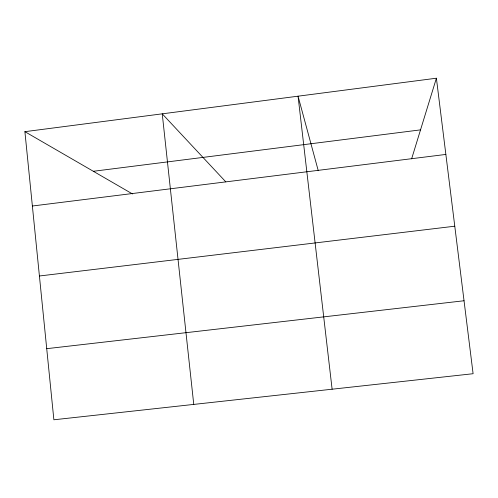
<?xml version="1.0" encoding="UTF-8"?>
<svg xmlns="http://www.w3.org/2000/svg" width="498" height="498" viewBox="0 0 498 498"><rect width="100%" height="100%" fill="white"/><g stroke="black" fill="none" stroke-linecap="round" stroke-linejoin="round"><path stroke-width="0.75" d="M411.628 158.843L436.397 78.217L24.9 131.671L53.877 419.783L473.1 373.718L436.397 78.217M93.338 171.287L420.53 129.872M32.376 206.01L445.859 154.43M39.417 275.992L454.774 226.204M46.725 348.675L464.036 300.755M24.9 131.671L132.505 193.959M225.806 181.857L162.242 113.83L193.759 404.413M318.259 170.696L298.053 96.189L332.116 389.212"/></g></svg>
